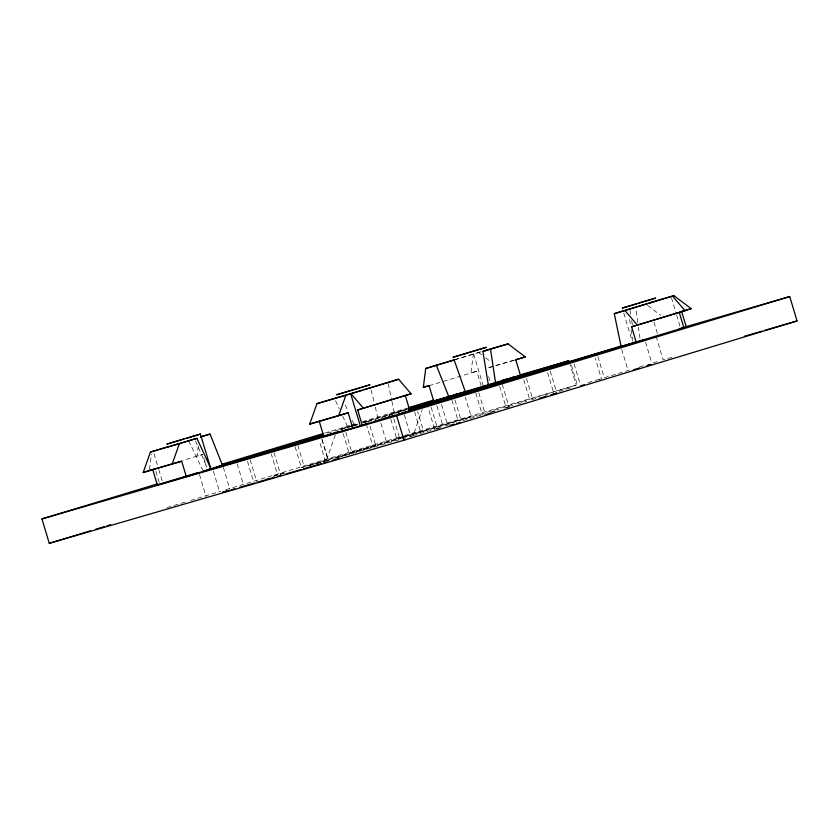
<?xml version="1.0" encoding="UTF-8"?>
<svg xmlns="http://www.w3.org/2000/svg" width="839" height="839" viewBox="0 0 839 839"><rect width="100%" height="100%" fill="white"/><g stroke="black" fill="none" stroke-linecap="round" stroke-linejoin="round"><path stroke-width="0.63" stroke-dasharray="4.2 3.15" d="M149.51 469.263L151.46 454.151M198.287 445.981L196.997 456.059L202.786 454.381L182.724 460.464M480.936 351.772L473.374 354.037L470.952 372.925L476.741 371.237L480.988 385.395M326.549 459.824L335.411 434.78M338.537 457.412L412.998 435.777L422.279 409.537M454.853 359.742L481.02 351.856M454.57 359.742L473.374 354.037M429.096 385.699L476.741 371.237M324.85 433.071L349.894 425.467M351.142 425.09L357.404 423.192M362.406 421.671L407.471 407.995M342.805 432.41L341.704 428.75L358.001 423.8M363.014 422.279L406.307 409.663M390.45 417.948L389.348 414.288L408.153 408.583M347.241 427.722L349.748 426.957M351.006 426.579L356.019 425.058M363.539 422.772L368.552 421.251L363.612 422.688M407.418 409.453L362.71 422.636M354.152 425.897L356.648 425.142M367.891 421.734L376.638 419.081M381.63 417.56L404.104 410.743M166.94 507.605L185.713 501.911M190.726 500.39L220.762 491.266M225.775 489.745L403.528 435.808M404.776 435.431L576.257 385.111L569.303 361.934M273.797 475.965L277.552 474.822L271.333 454.098M295.16 446.862L301.379 467.596L323.948 460.747M343.161 433.627L349.024 453.133L403.737 436.93M390.806 419.164L396.669 438.682L401.682 437.161M402.93 436.773L471.161 416.721L465.309 397.214M316.943 463.527L328.227 460.097L322.008 439.363M370.02 426.128L375.872 445.645L301.379 467.596M349.024 453.133L423.517 431.183L417.665 411.666M405.321 436.165L471.161 416.721M326.119 461.02L329.874 459.877M334.876 458.356L401.168 438.241M402.416 437.864L576.257 385.111M412.998 435.777L440.506 427.418M445.509 425.908L450.512 424.387M463.023 420.591L485.529 413.763M490.532 412.243L499.289 409.579M504.291 408.069L513.048 405.405M518.051 403.895L526.808 401.231M531.811 399.721L536.813 398.2M545.56 395.536L548.066 394.781M559.319 391.362L571.831 387.566M588.087 382.636L599.34 379.218M604.342 377.697L631.861 369.349M639.36 367.073L644.362 365.552M653.12 362.899L658.122 361.378M440.978 427.554L434.707 429.463L428.121 407.513M491.13 412.337L496.143 410.816M598.962 379.616L601.469 378.85L595.25 358.117M514.213 360.13L487.407 368.027L515.775 359.795M389.348 414.288L406.653 409.264M341.704 428.75L357.771 424.073M327.766 433.102L352.485 425.918M353.722 425.562L357.435 424.482M339.785 429.914L344.735 428.477M671.861 357.32L663.125 359.868L656.171 336.691M396.669 438.682L404.083 436.521M404.975 436.574L423.517 431.183M375.872 445.645L325.196 460.37L319.344 440.853M509.881 406.695L506.179 407.775L499.593 385.825M280.027 474.108L284.966 472.672M309.685 465.488L328.227 460.097M273.504 476.311L285.868 472.714M435.944 429.096L440.894 427.659M647.603 305.459L660.817 315.401M478.471 352.485L481.523 354.782M485.582 357.844L490.668 361.672M188.691 440.716L202.734 470.165M352.202 420.433L354.761 425.981M335.548 400.706L339.365 408.971M342.637 416.05L348.091 427.848M195.508 440.915L207.013 467.449M345.249 404.985L348.185 411.571M671.462 297.782L676.276 313.807M676.643 315.044L680.345 327.367M654.021 322.186L657.566 333.974M645.558 342.176L651.777 362.909M623.776 313.073L631.998 340.466M621.73 349.402L627.95 370.135M597.913 356.638L604.132 377.372M574.086 363.864L579.938 383.381M571.422 365.353L577.641 386.087M550.269 371.09L556.121 390.607M547.605 372.579L553.824 393.313M526.441 378.326L532.66 399.06M523.777 379.805L529.629 399.322M502.257 384.335L509.21 407.502M488.686 376.648L490.458 382.542M473.647 353.953L483.274 386.013M478.796 392.778L485.382 414.739M475.765 393.051L482.352 415.001M454.979 400.014L461.198 420.748M451.948 400.276L458.167 421.01M441.482 404.44L447.334 423.957M436.846 405.74L442.331 424.031M431.152 407.24L437.381 427.974M414.634 411.939L420.486 431.445M404.304 414.739L410.89 436.689M393.837 418.902L399.7 438.409M380.843 423.181L387.073 443.915M366.255 423.957L372.841 445.908M345.836 432.137L352.023 453.081M321.977 439.584L328.563 461.534M297.824 445.373L304.043 466.106M273.996 452.609L280.583 474.559M250.179 459.835L256.765 481.785M247.515 461.324L253.368 480.831M237.217 463.904L243.436 484.638M223.321 467.333L229.907 489.284M213.389 471.14L219.608 491.874M203.846 457.916L206.677 467.354M199.504 474.559L206.09 496.51M153.998 453.668L158.445 468.456M158.812 469.693L162.137 480.789M155.855 471.193L159.389 482.991M371.037 389.904L374.225 402.426M375.337 407.125L378.053 419.028M388.237 383.612L391.656 400.046M391.918 401.304L394.288 412.683M631.673 320.582L632.48 325.301M629.995 310.105L630.718 314.73M639.979 338.159L638.385 327.283M629.607 319.533L630.383 324.683M631.159 329.821L632.91 341.4M637.703 322.459L635.972 309.392"/><path stroke-width="1.26" d="M485.865 350.345L508.035 343.896L525.298 356.911L515.775 359.795L520.369 375.127L433.7 401.032L429.096 385.699L423.307 387.377L425.73 368.489L454.57 359.742M170.852 446.023L196.913 438.325L211.092 469.001L186.279 476.531L181.675 461.198L143.196 472.504L150.422 452.053L168.083 446.684M172.152 464.082L179.378 443.642L196.913 438.325M362.249 425.289L357.655 409.956L405.3 395.494L409.893 410.827L352.779 428.142L348.175 412.809L309.696 424.115L316.932 403.674L337.96 397.329M338.652 415.704L345.888 395.253L398.63 379.249L411.089 393.816L357.655 409.956M465.278 391.635L454.172 359.962M337.519 397.539L339.113 397.13M486.83 350.199L486.148 350.356M167.852 446.862L169.688 446.369M167.024 444.083L200.395 434.067L210.862 468.917L207.999 469.83M167.024 444.072L183.72 438.975M200.395 434.078L185.985 438.482M655.637 301.159L656.507 300.876L614.284 313.671L621.122 346.538L683.848 327.692L679.254 312.36L631.61 326.822L636.203 342.155M486.263 350.387L482.886 351.426L488.319 384.765M364.168 389.642L398.63 379.249M206.625 470.249L203.248 471.277L211.092 469.001M200.511 436.972L210.075 434.078L222.471 465.33L207.957 469.725L209.089 469.4M425.73 368.489L453.909 360.078M482.886 351.426L508.035 343.896M614.284 313.671L673.927 295.685L691.2 308.689L681.667 311.584L686.271 326.916L680.712 328.605L683.848 327.692M143.196 472.504L153.118 469.379M423.307 387.377L429.568 385.479M309.696 424.115L348.175 412.809M631.61 326.822L685.044 310.682L672.574 296.115M685.767 326.77L789.73 296.555L797.05 320.938L403.989 440.223L49.27 543.315L41.95 518.922L157.113 483.977M222.209 464.219L323.602 433.448M408.729 407.618L433.763 400.014M409.411 408.205L463.841 392.327L409.117 408.541M152.719 469.609L157.323 484.942L197.354 472.756M453.752 394.938L456.259 394.183M408.677 409.075L416.196 406.789L408.782 408.95M409.096 409.222L568.936 360.718L520.264 374.865M338.799 431.812L212.655 468.697L338.83 431.728M620.839 346.088L408.656 410.281M319.219 421.22L323.823 436.553L348.636 429.023M378.316 420.224L394.812 415.211M621.122 346.538L635.637 342.134L634.504 342.459M41.95 518.922L396.669 415.84L789.73 296.555M49.27 543.315L90.581 530.783M95.583 529.262L104.351 526.598M106.847 525.843L110.601 524.7M228.753 490.427L222.482 492.325L228.711 490.553M332.328 460.391L338.599 458.493M456.552 423.485L460.307 422.342M486.641 414.351L490.406 413.208M539.299 398.368L545.57 396.469M550.583 394.949L556.855 393.051L553.142 394.12M580.672 385.814L584.437 384.671M633.33 369.831L639.601 367.933M647.121 365.647L650.886 364.504M362.301 390.208L340.288 396.784M638.972 302.994L655.658 298.076L622.286 308.091L636.696 303.875M363.801 424.524L368.195 423.213M650.466 302.606L652.092 302.134M374.089 421.461L375.725 420.979M655.437 301.065L673.927 295.685M200.605 436.825L210.075 434.078M150.422 452.053L179.378 443.642M316.932 403.674L345.888 395.253M515.45 359.774L525.298 356.911M681.341 311.563L691.2 308.689M679.254 312.36L685.044 310.682M405.3 395.494L411.089 393.816M149.352 470.522L181.675 461.198M501.9 380.497L506.829 379.071M510.521 377.99L514.213 376.921M678.877 329.066L686.271 326.916M322.826 434.539L294.059 443.202L323.718 434.581M222.597 464.89L273.262 450.165L216.074 467.092M408.52 410.858L454.245 397.571L398.588 414.12M351.961 428.058L354.173 427.418M157.323 484.942L186.279 476.531M323.823 436.553L352.779 428.142M744.308 336.271L761.885 331.164M764.402 330.43L797.05 320.938M647.194 365.563L650.907 364.483M450.438 425.195L454.151 424.115M265.019 479.698L268.763 478.608M231.207 489.829L234.951 488.738M239.944 487.291L254.93 482.939M257.426 482.205L263.666 480.39M268.658 478.943L274.898 477.129M277.394 476.405L281.138 475.314M286.13 473.867L301.107 469.515M303.603 468.791L321.075 463.705M323.571 462.981L327.315 461.901M209.96 469.148L210.851 468.907M624.94 310.577L637.399 325.133M350.985 393.711L363.444 408.278M436.385 365.395L448.781 396.648M396.669 415.84L403.989 440.223M350.702 393.795L360.319 425.845M490.5 349.213L495.555 382.657M633.026 342.836L633.634 342.711L633.026 342.836M336.733 394.739L369.8 384.849L336.733 394.739M453.196 357.215L486.263 347.325L453.196 357.215M270.242 450.438L246.414 457.664L320.907 435.703L270.242 450.438M451.214 397.843L427.397 405.069L501.89 383.108L451.214 397.843M498.859 383.381L475.042 390.607L549.535 368.657L498.859 383.381M546.504 368.919L522.687 376.155L597.179 354.194L546.504 368.919M594.148 354.467L570.331 361.693L644.824 339.732L594.148 354.467"/></g></svg>
